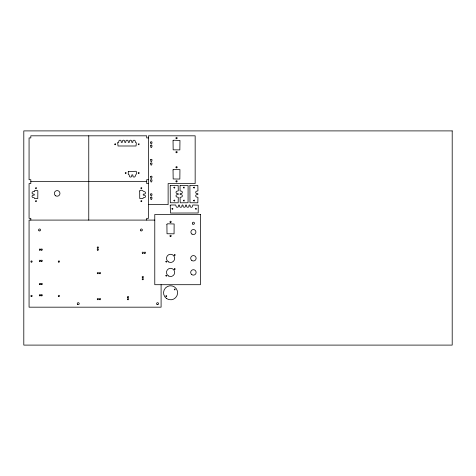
<?xml version="1.0" encoding="UTF-8"?>
<svg xmlns="http://www.w3.org/2000/svg" width="476" height="476" viewBox="0 0 476 476"><rect width="100%" height="100%" fill="white"/><g stroke="black" fill="none" stroke-linecap="round" stroke-linejoin="round"><path stroke-width="0.71" d="M148.458 137.921L146.703 137.921L146.703 135.815L30.821 135.815L30.821 137.921L29.066 137.921L29.066 179.708L30.821 179.708L30.821 183.569L29.066 183.569L29.066 218.335L30.821 218.335L30.821 220.09M148.458 179.708L146.703 179.708L146.703 183.569L148.458 183.569M30.821 181.463L146.703 181.463M148.458 204.638L168.123 204.638L168.123 183.569L195.16 183.569L195.16 135.815L148.458 135.815L148.458 218.335L146.703 218.335L146.703 220.09M154.777 220.09L29.066 220.09L29.066 307.175L161.096 307.175L161.096 284.702M88.762 135.815L88.762 220.09M35.527 188.097C36.515 190.073 37.009 186.312 35.527 188.097M35.527 201.092C36.61 203.056 36.872 199.271 35.527 201.092M114.716 144.204C115.745 146.18 116.144 142.372 114.716 144.204M125.247 172.996C126.229 174.978 126.729 171.211 125.247 172.996M138.242 144.204C139.301 146.174 139.611 142.366 138.242 144.204M138.242 172.996C139.224 174.978 139.718 171.217 138.242 172.996M140.872 188.097C141.854 190.079 142.36 186.312 140.872 188.097M140.872 201.092C141.89 203.056 142.348 199.271 140.872 201.092M165.838 261.663C166.737 263.502 167.296 260.009 165.844 261.627M165.838 275.711C166.749 277.55 167.266 274.051 165.844 275.675M165.838 296.078C166.79 297.916 167.231 294.382 165.838 296.078M171.949 208.815C173.062 210.773 173.282 206.947 171.949 208.815M173.883 187.568C174.841 189.555 175.394 185.783 173.883 187.568M173.883 200.563C174.9 202.538 175.335 198.73 173.883 200.563M174.27 254.993C175.186 256.82 175.745 253.315 174.27 254.957M174.27 269.041C175.382 270.832 175.465 267.304 174.27 269M174.27 289.408C175.21 291.247 175.626 287.742 174.27 289.366M183.361 187.568C184.515 189.502 184.664 185.705 183.361 187.568M183.361 200.563C184.367 202.538 184.837 198.724 183.361 200.563M193.548 187.568C194.571 189.531 194.999 185.765 193.548 187.568M193.548 200.563C194.5 202.55 195.065 198.766 193.548 200.563M195.475 208.815C196.552 210.773 196.838 207 195.475 208.815M34.331 191.298L33.278 191.65A1.232 1.232 0 0 0 32.053 192.875A1.232 1.232 0 0 0 33.278 194.107C34.772 193.518 34.629 195.892 33.278 195.16A1.232 1.232 0 0 0 32.053 196.392A1.232 1.232 0 0 0 33.278 197.617L34.201 197.695L34.605 198.665L37.782 198.516L37.848 190.947C37.687 190.091 33.897 189.912 34.331 191.298M117.733 142.812L118.03 145.995L136.047 145.995L136.332 142.758L135.368 142.354L135.291 141.431A1.232 1.232 0 0 0 134.059 140.206A1.232 1.232 0 0 0 132.834 141.431C133.482 142.871 131.09 142.83 131.781 141.431A1.232 1.232 0 0 0 130.549 140.206A1.232 1.232 0 0 0 129.317 141.431C129.96 142.854 127.651 142.871 128.264 141.431A1.232 1.232 0 0 0 127.038 140.206A1.232 1.232 0 0 0 125.807 141.431C126.426 142.83 124.141 142.907 124.754 141.431A1.232 1.232 0 0 0 123.528 140.206A1.232 1.232 0 0 0 122.296 141.431C122.933 142.848 120.583 142.865 121.243 141.431A1.232 1.232 0 0 0 120.011 140.206A1.232 1.232 0 0 0 118.786 141.431L118.708 142.354L117.739 142.788M128.27 171.604L128.276 174.519L129.246 174.924L129.317 175.846A1.232 1.232 0 0 0 130.549 177.078A1.232 1.232 0 0 0 131.781 175.846C131.031 174.454 133.577 174.454 132.834 175.846A1.232 1.232 0 0 0 134.059 177.078A1.232 1.232 0 0 0 135.291 175.846C135.654 174.662 137.933 172.639 135.993 171.283L128.276 171.556M139.682 190.918L139.742 198.516L142.919 198.665L143.324 197.695L144.246 197.617A1.232 1.232 0 0 0 145.472 196.392A1.232 1.232 0 0 0 144.246 195.16C142.901 195.892 142.764 193.488 144.246 194.107A1.232 1.232 0 0 0 145.472 192.875A1.232 1.232 0 0 0 144.246 191.65C142.996 191.483 141.848 188.93 139.682 190.894M150.636 142.092C150.803 147.756 153.653 139.944 150.642 142.038M150.636 145.602C150.654 151.136 153.802 143.579 150.636 145.602M150.636 159.65C150.749 165.309 153.718 157.473 150.636 159.65M150.636 163.161C150.714 168.736 153.736 161.066 150.636 163.161M150.636 176.507C150.767 182.141 153.677 174.359 150.636 176.477M150.636 180.017C150.755 185.646 153.706 177.929 150.642 179.964M150.636 194.059C150.803 199.718 153.647 191.923 150.642 194.012M150.636 197.576C150.803 203.24 153.653 195.428 150.642 197.522M170.23 185.652L170.307 202.752L178.173 202.806L178.304 197.391L177.25 197.094A1.232 1.232 0 0 1 176.025 195.862A1.232 1.232 0 0 1 177.25 194.63C178.786 195.196 178.554 192.845 177.25 193.577A1.232 1.232 0 0 1 176.025 192.352A1.232 1.232 0 0 1 177.25 191.12L178.304 190.822L178.149 185.39L170.23 185.628M170.23 205.317L170.473 213.052L198.189 212.992L198.242 205.126L192.798 205.001L192.524 206.048A1.232 1.232 0 0 1 191.298 207.274A1.232 1.232 0 0 1 190.067 206.048C190.686 204.65 188.401 204.573 189.014 206.048A1.232 1.232 0 0 1 187.788 207.274A1.232 1.232 0 0 1 186.556 206.048C187.193 204.632 184.843 204.615 185.503 206.048A1.232 1.232 0 0 1 184.271 207.274A1.232 1.232 0 0 1 183.046 206.048C183.676 204.62 181.35 204.615 181.993 206.048A1.232 1.232 0 0 1 180.761 207.274A1.232 1.232 0 0 1 179.535 206.048C180.148 204.597 177.828 204.644 178.482 206.048A1.232 1.232 0 0 1 177.25 207.274A1.232 1.232 0 0 1 176.025 206.048L175.698 204.995L170.551 204.995L170.23 205.317M173.038 140.723L173.163 149.827L179.851 149.916L179.964 140.45L173.597 140.206L173.044 140.682M173.038 169.873L173.163 178.97L179.851 179.059L179.94 169.563L173.597 169.349L173.038 169.873M180.059 185.652L180.071 190.846L181.112 191.12A1.232 1.232 0 0 1 182.344 192.352A1.232 1.232 0 0 1 181.112 193.577C179.791 192.869 179.607 195.214 181.112 194.63A1.232 1.232 0 0 1 182.344 195.862A1.232 1.232 0 0 1 181.112 197.094L180.065 197.391L180.196 202.806L188.062 202.752L188.103 185.527L180.065 185.628M189.894 185.652L189.972 202.752L197.837 202.806L197.962 197.391L196.915 197.094A1.232 1.232 0 0 1 195.69 195.862A1.232 1.232 0 0 1 196.915 194.63C198.421 195.237 198.23 192.816 196.915 193.577A1.232 1.232 0 0 1 195.69 192.352A1.232 1.232 0 0 1 196.915 191.12L197.962 190.822L197.837 185.402L189.894 185.628M166.897 224.291L167.016 233.752L174.061 233.835L174.139 223.988L167.457 223.78L166.897 224.291M452.2 130.9L23.8 130.9L23.8 345.1L452.2 345.1L452.2 130.9M200.426 214.474L154.777 214.474L154.777 284.702L200.426 284.702L200.426 214.474M55.746 195.838A2.808 2.808 0 0 0 59.958 193.405A2.808 2.808 0 0 0 55.746 190.971A2.808 2.808 0 0 0 55.746 195.838M176.197 167.766A0.631 0.631 0 0 0 177.179 167.29A0.631 0.631 0 0 0 176.275 166.677A0.631 0.631 0 0 0 176.197 167.766M176.197 181.814A0.631 0.631 0 0 0 177.179 181.332A0.631 0.631 0 0 0 176.275 180.719A0.631 0.631 0 0 0 176.197 181.814M176.233 138.647A0.631 0.631 0 0 0 177.179 138.099A0.631 0.631 0 0 0 176.233 137.552A0.631 0.631 0 0 0 176.233 138.647M176.233 152.689A0.631 0.631 0 0 0 177.179 152.141A0.631 0.631 0 0 0 176.233 151.594A0.631 0.631 0 0 0 176.233 152.689M191.84 260.503A2.719 2.719 0 0 0 196.112 258.522A2.719 2.719 0 0 0 192.262 255.808A2.719 2.719 0 0 0 191.84 260.503M168.528 261.925A4.106 4.106 0 0 0 174.686 258.367A4.106 4.106 0 0 0 168.528 254.809A4.106 4.106 0 0 0 168.528 261.925M168.528 275.973A4.106 4.106 0 0 0 174.686 272.415A4.106 4.106 0 0 0 168.528 268.857A4.106 4.106 0 0 0 168.528 275.973M192.816 224.125A1.053 1.053 0 0 0 194.458 223.327A1.053 1.053 0 0 0 192.947 222.304A1.053 1.053 0 0 0 192.816 224.125M191.959 234.085A2.511 2.511 0 0 0 195.904 232.258A2.511 2.511 0 0 0 192.352 229.753A2.511 2.511 0 0 0 191.959 234.085M170.218 222.363A0.631 0.631 0 0 0 171.211 221.905A0.631 0.631 0 0 0 170.313 221.275A0.631 0.631 0 0 0 170.218 222.363M191.84 274.64A2.719 2.719 0 0 0 196.112 272.659A2.719 2.719 0 0 0 192.262 269.946A2.719 2.719 0 0 0 191.84 274.64M170.218 236.411A0.631 0.631 0 0 0 171.211 235.947A0.631 0.631 0 0 0 170.313 235.322A0.631 0.631 0 0 0 170.218 236.411M39.639 250.138A0.631 0.631 0 0 0 40.585 249.591A0.631 0.631 0 0 0 39.639 249.043A0.631 0.631 0 0 0 39.639 250.138M41.394 250.138A0.631 0.631 0 0 0 42.34 249.591A0.631 0.631 0 0 0 41.394 249.043A0.631 0.631 0 0 0 41.394 250.138M39.597 284.523A0.631 0.631 0 0 0 40.585 284.047A0.631 0.631 0 0 0 39.675 283.434A0.631 0.631 0 0 0 39.597 284.523M41.352 284.523A0.631 0.631 0 0 0 42.34 284.047A0.631 0.631 0 0 0 41.43 283.434A0.631 0.631 0 0 0 41.352 284.523M41.394 261.372A0.631 0.631 0 0 0 42.34 260.824A0.631 0.631 0 0 0 41.394 260.277A0.631 0.631 0 0 0 41.394 261.372M39.639 295.786A0.631 0.631 0 0 0 40.585 295.239A0.631 0.631 0 0 0 39.639 294.692A0.631 0.631 0 0 0 39.639 295.786M41.394 295.786A0.631 0.631 0 0 0 42.34 295.239A0.631 0.631 0 0 0 41.394 294.692A0.631 0.631 0 0 0 41.394 295.786M31.208 296.488A0.631 0.631 0 0 0 32.16 295.941A0.631 0.631 0 0 0 31.208 295.394A0.631 0.631 0 0 0 31.208 296.488M58.602 296.488A0.631 0.631 0 0 0 59.548 295.941A0.631 0.631 0 0 0 58.602 295.394A0.631 0.631 0 0 0 58.602 296.488M58.602 262.074A0.631 0.631 0 0 0 59.548 261.526A0.631 0.631 0 0 0 58.602 260.979A0.631 0.631 0 0 0 58.602 262.074M39.639 261.372A0.631 0.631 0 0 0 40.585 260.824A0.631 0.631 0 0 0 39.639 260.277A0.631 0.631 0 0 0 39.639 261.372M31.208 262.074A0.631 0.631 0 0 0 32.16 261.526A0.631 0.631 0 0 0 31.208 260.979A0.631 0.631 0 0 0 31.208 262.074M127.699 297.565A0.631 0.631 0 0 0 128.681 297.084A0.631 0.631 0 0 0 127.776 296.471A0.631 0.631 0 0 0 127.699 297.565M127.735 299.696A0.631 0.631 0 0 0 128.687 299.148A0.631 0.631 0 0 0 127.735 298.601A0.631 0.631 0 0 0 127.735 299.696M142.485 279.68A0.631 0.631 0 0 0 143.431 279.132A0.631 0.631 0 0 0 142.485 278.585A0.631 0.631 0 0 0 142.485 279.68M142.485 277.573A0.631 0.631 0 0 0 143.431 277.026A0.631 0.631 0 0 0 142.485 276.479A0.631 0.631 0 0 0 142.485 277.573M142.52 253.297A0.631 0.631 0 0 0 143.472 252.75A0.631 0.631 0 0 0 142.52 252.203A0.631 0.631 0 0 0 142.52 253.297M144.633 253.297A0.631 0.631 0 0 0 145.579 252.75A0.631 0.631 0 0 0 144.633 252.203A0.631 0.631 0 0 0 144.633 253.297M97.497 248.055A0.631 0.631 0 0 0 98.484 247.574A0.631 0.631 0 0 0 97.58 246.961A0.631 0.631 0 0 0 97.497 248.055M97.538 250.186A0.631 0.631 0 0 0 98.484 249.638A0.631 0.631 0 0 0 97.538 249.091A0.631 0.631 0 0 0 97.538 250.186M97.574 273.664A0.631 0.631 0 0 0 98.526 273.117A0.631 0.631 0 0 0 97.574 272.57A0.631 0.631 0 0 0 97.574 273.664M99.68 273.664A0.631 0.631 0 0 0 100.632 273.117A0.631 0.631 0 0 0 99.68 272.57A0.631 0.631 0 0 0 99.68 273.664M97.574 299.648A0.631 0.631 0 0 0 98.526 299.101A0.631 0.631 0 0 0 97.574 298.553A0.631 0.631 0 0 0 97.574 299.648M99.68 299.648A0.631 0.631 0 0 0 100.632 299.101A0.631 0.631 0 0 0 99.68 298.553A0.631 0.631 0 0 0 99.68 299.648M39.014 230.789A0.982 0.982 0 0 0 40.543 230.045A0.982 0.982 0 0 0 39.133 229.087A0.982 0.982 0 0 0 39.014 230.789M140.902 230.824A0.982 0.982 0 0 0 142.378 229.973A0.982 0.982 0 0 0 140.902 229.123A0.982 0.982 0 0 0 140.902 230.824M157.098 304.515A0.982 0.982 0 0 0 158.567 303.664A0.982 0.982 0 0 0 157.098 302.813A0.982 0.982 0 0 0 157.098 304.515M77.737 304.515A0.982 0.982 0 0 0 79.212 303.664A0.982 0.982 0 0 0 77.737 302.813A0.982 0.982 0 0 0 77.737 304.515M166.642 298.595A7.021 7.021 0 0 0 177.584 293.281A7.021 7.021 0 0 0 167.51 286.463A7.021 7.021 0 0 0 166.642 298.595"/></g></svg>
